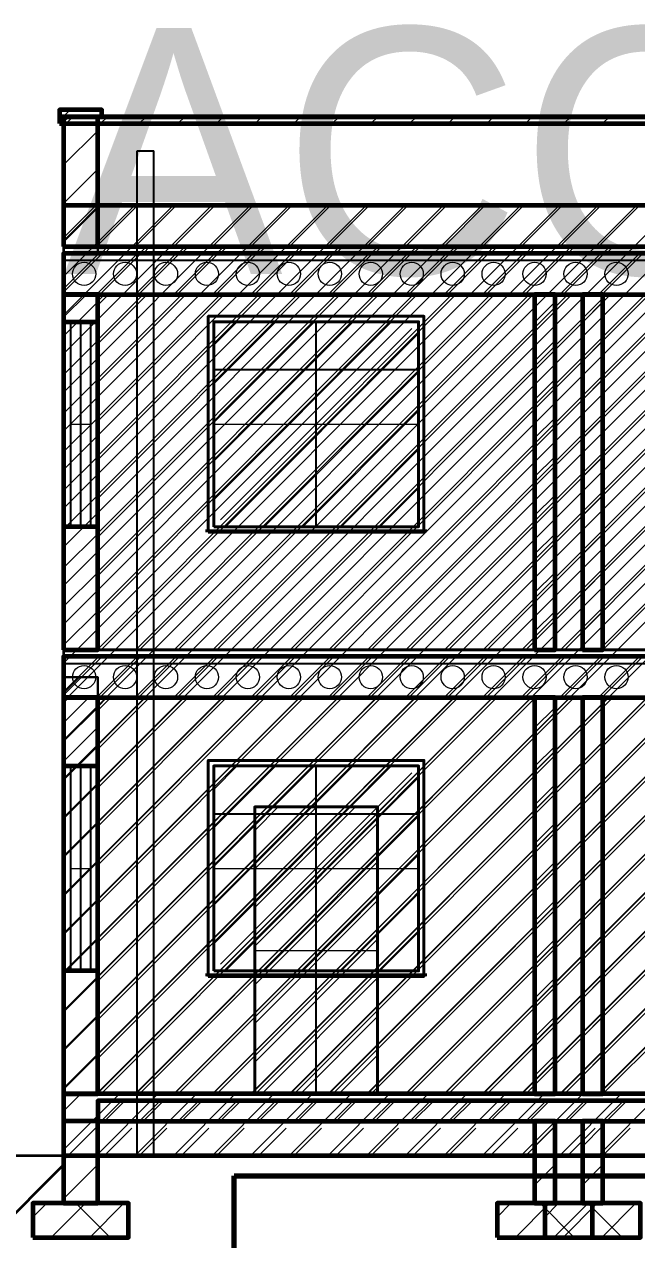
# Model space of a CAD drawing. Header units: metres. Extents: x -8 to 108, y -29 to 108.
# Drawn here: x -0.29 to 4.2, y -1.07 to 7.83 of the extents above; entities that cross this region are included whole.
import ezdxf

# ---------------------------------------------------------------- set-up
doc = ezdxf.new("R2010")
doc.units = ezdxf.units.M
for name, color, linetype, lineweight in [('carpinteria', 7, 'CONTINUOUS', 25), ('fondo', 7, 'CONTINUOUS', 5), ('hatch', 7, 'CONTINUOUS', 9), ('hatch-2', 7, 'CONTINUOUS', 9), ('hormigon', 7, 'CONTINUOUS', 30), ('marco', 7, 'CONTINUOUS', 70), ('marco-fino', 7, 'CONTINUOUS', 25), ('marco-medio', 7, 'CONTINUOUS', 40), ('muro-corte', 7, 'CONTINUOUS', 60), ('muro-fill', 7, 'CONTINUOUS', 25), ('muro-visto', 7, 'CONTINUOUS', 35), ('sombra', 7, 'CONTINUOUS', 5), ('tabique-fill', 7, 'CONTINUOUS', 30), ('terreno', 7, 'CONTINUOUS', 35), ('texto', 7, 'CONTINUOUS', 5), ('vidrio', 7, 'CONTINUOUS', 18)]:
    doc.layers.add(name, color=color, linetype=linetype, lineweight=lineweight)

msp = doc.modelspace()

# ---------------------------------------------------------------- linework, layer by layer
at = {"layer": 'carpinteria'}
for p, q in [((0.54, -0.45), (0.54, 6.9)), ((0.54, 6.9), (0.66, 6.9)), ((0.54, -0.45), (0.54, 6.9)), ((0.54, 6.9), (0.66, 6.9)), ((0.66, -0.45), (0.66, 6.9)), ((0.66, -0.45), (0.66, 6.9)), ((0.05, 5.65), (0.2, 5.65)), ((0.125, 4.15), (0.125, 5.65)), ((1.12, 5.65), (2.58, 5.65)), ((1.85, 4.15), (1.85, 5.65)), ((1.85, 4.15), (1.85, 5.65)), ((1.85, 4.15), (1.85, 5.65)), ((1.1, 5.3), (2.6, 5.3)), ((1.1, 5.3), (2.6, 5.3)), ((0.05, 4.15), (0.2, 4.15)), ((1.12, 4.15), (2.58, 4.15)), ((0.05, 2.4), (0.2, 2.4)), ((0.125, 0.9), (0.125, 2.4)), ((1.12, 2.4), (2.58, 2.4)), ((1.85, 0.9), (1.85, 2.4)), ((1.85, 0.9), (1.85, 2.4)), ((1.85, 0.9), (1.85, 2.4)), ((1.1, 2.05), (2.6, 2.05)), ((1.1, 2.05), (2.6, 2.05)), ((1.42, 2.1), (2.28, 2.1)), ((1.42, 2.1), (2.28, 2.1)), ((1.85, 0), (1.85, 2.1)), ((1.85, 0), (1.85, 2.1)), ((0.05, 0.9), (0.2, 0.9)), ((1.12, 0.9), (2.58, 0.9)), ((1.42, 0), (2.28, 0)), ((1.42, 0), (2.28, 0))]:
    msp.add_line(p, q, dxfattribs=at)
for points in [[(0.05, 4.15), (0.2, 4.15), (0.2, 5.65), (0.05, 5.65)], [(1.1, 4.15), (2.6, 4.15), (2.6, 5.65), (1.1, 5.65)], [(1.1, 4.15), (2.6, 4.15), (2.6, 5.65), (1.1, 5.65)], [(0.05, 0.9), (0.2, 0.9), (0.2, 2.4), (0.05, 2.4)], [(1.1, 0.9), (2.6, 0.9), (2.6, 2.4), (1.1, 2.4)], [(1.1, 0.9), (2.6, 0.9), (2.6, 2.4), (1.1, 2.4)]]:
    msp.add_lwpolyline(points, close=True, dxfattribs=at)
at = {"layer": 'fondo'}
for points in [[(1.1, 4.15), (2.6, 4.15), (2.6, 5.65), (1.1, 5.65)], [(1.1, 4.15), (2.6, 4.15), (2.6, 5.65), (1.1, 5.65)], [(1.1, 4.15), (2.6, 4.15), (2.6, 5.65), (1.1, 5.65)], [(1.1, 0.9), (2.6, 0.9), (2.6, 2.4), (1.1, 2.4)], [(1.1, 0.9), (2.6, 0.9), (2.6, 2.4), (1.1, 2.4)], [(1.1, 0.9), (2.6, 0.9), (2.6, 2.4), (1.1, 2.4)], [(1.4, 0), (2.3, 0), (2.3, 2.1), (1.4, 2.1)], [(1.4, 0), (2.3, 0), (2.3, 2.1), (1.4, 2.1)]]:
    msp.add_lwpolyline(points, close=True, dxfattribs=at)
at = {"layer": 'hatch'}
for p, q in [((-0.0116, 7.1), (0.0384, 7.15)), ((-0.0116, 7.1), (0.0384, 7.15)), ((-0.0028, 7.15), (0.0472, 7.2)), ((-0.0028, 7.15), (0.0472, 7.2)), ((0, 7.0814), (0.0686, 7.15)), ((0, 7.0814), (0.0686, 7.15)), ((0.2712, 7.1), (0.3212, 7.15)), ((0.2712, 7.1), (0.3212, 7.15)), ((0.5541, 7.1), (0.6041, 7.15)), ((0.5541, 7.1), (0.6041, 7.15)), ((0.8369, 7.1), (0.8869, 7.15)), ((0.8369, 7.1), (0.8869, 7.15)), ((1.1197, 7.1), (1.1697, 7.15)), ((1.1197, 7.1), (1.1697, 7.15)), ((1.4026, 7.1), (1.4526, 7.15)), ((1.4026, 7.1), (1.4526, 7.15)), ((1.6854, 7.1), (1.7354, 7.15)), ((1.6854, 7.1), (1.7354, 7.15)), ((1.9683, 7.1), (2.0183, 7.15)), ((1.9683, 7.1), (2.0183, 7.15)), ((2.2511, 7.1), (2.3011, 7.15)), ((2.2511, 7.1), (2.3011, 7.15)), ((2.534, 7.1), (2.584, 7.15)), ((2.534, 7.1), (2.584, 7.15)), ((2.8168, 7.1), (2.8668, 7.15)), ((2.8168, 7.1), (2.8668, 7.15)), ((3.0996, 7.1), (3.1496, 7.15)), ((3.0996, 7.1), (3.1496, 7.15)), ((3.3825, 7.1), (3.4325, 7.15)), ((3.3825, 7.1), (3.4325, 7.15)), ((3.6653, 7.1), (3.7153, 7.15)), ((3.6653, 7.1), (3.7153, 7.15)), ((3.9482, 7.1), (3.9982, 7.15)), ((3.9482, 7.1), (3.9982, 7.15)), ((0, 6.7985), (0.25, 7.0485)), ((0, 6.7985), (0.25, 7.0485)), ((0, 6.5157), (0.25, 6.7657)), ((0, 6.5157), (0.25, 6.7657)), ((0, 0.0416), (6.4584, 6.5)), ((0, 0.3245), (6.1755, 6.5)), ((0, 0.6073), (5.8927, 6.5)), ((0, 0.8902), (5.6098, 6.5)), ((0, 1.173), (5.327, 6.5)), ((0, 1.4558), (5.0442, 6.5)), ((0, 1.7387), (4.7613, 6.5)), ((0, 2.0215), (4.4785, 6.5)), ((0, 2.3044), (4.1956, 6.5)), ((0, 2.5872), (3.9128, 6.5)), ((0, 2.8701), (3.6299, 6.5)), ((0, 3.1529), (3.3471, 6.5)), ((0, 3.4357), (3.0643, 6.5)), ((0, 3.7186), (2.7814, 6.5)), ((0, 4.0014), (2.4986, 6.5)), ((0, 4.2843), (2.2157, 6.5)), ((0, 4.5671), (1.9329, 6.5)), ((0, 4.85), (1.65, 6.5)), ((0, 5.1328), (1.3672, 6.5)), ((0, 5.4156), (1.0844, 6.5)), ((0, 5.6985), (0.8015, 6.5)), ((0, 5.9813), (0.5187, 6.5)), ((0, 6.2642), (0.2358, 6.5)), ((0, 6.2416), (0.2584, 6.5)), ((0, 0.0416), (6.4584, 6.5)), ((0, 0.3245), (6.1755, 6.5)), ((0, 0.6073), (5.8927, 6.5)), ((0, 0.8902), (5.6098, 6.5)), ((0, 1.173), (5.327, 6.5)), ((0, 1.4558), (5.0442, 6.5)), ((0, 1.7387), (4.7613, 6.5)), ((0, 2.0215), (4.4785, 6.5)), ((0, 2.3044), (4.1956, 6.5)), ((0, 2.5872), (3.9128, 6.5)), ((0, 2.8701), (3.6299, 6.5)), ((0, 3.1529), (3.3471, 6.5)), ((0, 3.4357), (3.0643, 6.5)), ((0, 3.7186), (2.7814, 6.5)), ((0, 4.0014), (2.4986, 6.5)), ((0, 4.2843), (2.2157, 6.5)), ((0, 4.5671), (1.9329, 6.5)), ((0, 4.85), (1.65, 6.5)), ((0, 5.1328), (1.3672, 6.5)), ((0, 5.4156), (1.0844, 6.5)), ((0, 5.6985), (0.8015, 6.5)), ((0, 5.9813), (0.5187, 6.5)), ((0, 6.2642), (0.2358, 6.5)), ((0, 6.2416), (0.2584, 6.5)), ((0.2412, 0), (6.7412, 6.5)), ((0.2412, 6.2), (0.5412, 6.5)), ((0.2412, 0), (6.7412, 6.5)), ((0.2412, 6.2), (0.5412, 6.5)), ((0.5241, 0), (7.0241, 6.5)), ((0.5241, 6.2), (0.8241, 6.5)), ((0.5241, 0), (7.0241, 6.5)), ((0.5241, 6.2), (0.8241, 6.5)), ((0.8069, 0), (7.3069, 6.5)), ((0.8069, 6.2), (1.1069, 6.5)), ((0.8069, 0), (7.3069, 6.5)), ((0.8069, 6.2), (1.1069, 6.5)), ((1.0897, 0), (7.5897, 6.5)), ((1.0897, 6.2), (1.3897, 6.5)), ((1.0897, 0), (7.5897, 6.5)), ((1.0897, 6.2), (1.3897, 6.5)), ((1.3726, 0), (7.8726, 6.5)), ((1.3726, 6.2), (1.6726, 6.5)), ((1.3726, 0), (7.8726, 6.5)), ((1.3726, 6.2), (1.6726, 6.5)), ((1.6554, 0), (8.1554, 6.5)), ((1.6554, 6.2), (1.9554, 6.5)), ((1.6554, 0), (8.1554, 6.5)), ((1.6554, 6.2), (1.9554, 6.5)), ((1.9383, 0), (8.4383, 6.5)), ((1.9383, 6.2), (2.2383, 6.5)), ((1.9383, 0), (8.4383, 6.5)), ((1.9383, 6.2), (2.2383, 6.5)), ((2.2211, 0), (8.7211, 6.5)), ((2.2211, 6.2), (2.5211, 6.5)), ((2.2211, 0), (8.7211, 6.5)), ((2.2211, 6.2), (2.5211, 6.5)), ((2.504, 0), (9.004, 6.5)), ((2.504, 6.2), (2.804, 6.5)), ((2.504, 0), (9.004, 6.5)), ((2.504, 6.2), (2.804, 6.5)), ((2.7868, 0), (9.2868, 6.5)), ((2.7868, 6.2), (3.0868, 6.5)), ((2.7868, 0), (9.2868, 6.5)), ((2.7868, 6.2), (3.0868, 6.5)), ((3.0696, 0), (9.5696, 6.5)), ((3.0696, 6.2), (3.3696, 6.5)), ((3.0696, 0), (9.5696, 6.5)), ((3.0696, 6.2), (3.3696, 6.5)), ((3.3525, 0), (9.8525, 6.5)), ((3.3525, 6.2), (3.6525, 6.5)), ((3.3525, 0), (9.8525, 6.5)), ((3.3525, 6.2), (3.6525, 6.5)), ((3.6353, 0), (10.1353, 6.5)), ((3.6353, 6.2), (3.9353, 6.5)), ((3.6353, 0), (10.1353, 6.5)), ((3.6353, 6.2), (3.9353, 6.5)), ((3.9182, 0), (10.4182, 6.5)), ((3.9182, 6.2), (4.2182, 6.5)), ((3.9182, 0), (10.4182, 6.5)), ((3.9182, 6.2), (4.2182, 6.5)), ((0, 6.2328), (0.25, 6.4828)), ((0, 6.2328), (0.25, 6.4828)), ((0, 5.8667), (0.2833, 6.15)), ((0, 6.1495), (0.0005, 6.15)), ((0, 5.8916), (0.2584, 6.15)), ((0.2412, 5.85), (0.5412, 6.15)), ((0.2662, 5.85), (0.5662, 6.15)), ((0.2741, 6.15), (0.3241, 6.2)), ((0.299, 6.15), (0.349, 6.2)), ((0.5241, 5.85), (0.8241, 6.15)), ((0.549, 5.85), (0.849, 6.15)), ((0.5569, 6.15), (0.6069, 6.2)), ((0.5819, 6.15), (0.6319, 6.2)), ((0.8069, 5.85), (1.1069, 6.15)), ((0.8319, 5.85), (1.1319, 6.15)), ((0.8397, 6.15), (0.8897, 6.2)), ((0.8647, 6.15), (0.9147, 6.2)), ((1.0897, 5.85), (1.3897, 6.15)), ((1.1147, 5.85), (1.4147, 6.15)), ((1.1226, 6.15), (1.1726, 6.2)), ((1.1476, 6.15), (1.1976, 6.2)), ((1.3726, 5.85), (1.6726, 6.15)), ((1.3976, 5.85), (1.6976, 6.15)), ((1.4054, 6.15), (1.4554, 6.2)), ((1.4304, 6.15), (1.4804, 6.2)), ((1.6554, 5.85), (1.9554, 6.15)), ((1.6804, 5.85), (1.9804, 6.15)), ((1.6883, 6.15), (1.7383, 6.2)), ((1.7132, 6.15), (1.7632, 6.2)), ((1.9383, 5.85), (2.2383, 6.15)), ((1.9632, 5.85), (2.2632, 6.15)), ((1.9711, 6.15), (2.0211, 6.2)), ((1.9961, 6.15), (2.0461, 6.2)), ((2.2211, 5.85), (2.5211, 6.15)), ((2.2461, 5.85), (2.5461, 6.15)), ((2.254, 6.15), (2.304, 6.2)), ((2.2789, 6.15), (2.3289, 6.2)), ((2.504, 5.85), (2.804, 6.15)), ((2.5289, 5.85), (2.8289, 6.15)), ((2.5368, 6.15), (2.5868, 6.2)), ((2.5618, 6.15), (2.6118, 6.2)), ((2.7868, 5.85), (3.0868, 6.15)), ((2.8118, 5.85), (3.1118, 6.15)), ((2.8196, 6.15), (2.8696, 6.2)), ((2.8446, 6.15), (2.8946, 6.2)), ((3.0696, 5.85), (3.3696, 6.15)), ((3.0946, 5.85), (3.3946, 6.15)), ((3.1025, 6.15), (3.1525, 6.2)), ((3.1275, 6.15), (3.1775, 6.2)), ((3.3525, 5.85), (3.6525, 6.15)), ((3.3775, 5.85), (3.6775, 6.15)), ((3.3853, 6.15), (3.4353, 6.2)), ((3.4103, 6.15), (3.4603, 6.2)), ((3.6353, 5.85), (3.9353, 6.15)), ((3.6603, 5.85), (3.9603, 6.15)), ((3.6682, 6.15), (3.7182, 6.2)), ((3.6931, 6.15), (3.7431, 6.2)), ((3.9182, 5.85), (4.2182, 6.15)), ((3.9431, 5.85), (4.2431, 6.15)), ((3.951, 6.15), (4.001, 6.2)), ((3.976, 6.15), (4.026, 6.2)), ((0, 5.6828), (0.1672, 5.85)), ((0, 5.8284), (0.0216, 5.85)), ((0, 5.5456), (0.25, 5.7956)), ((0.25, 3.2549), (2.8451, 5.85)), ((0.25, 3.5377), (2.5623, 5.85)), ((0.25, 3.8206), (2.2794, 5.85)), ((0.25, 4.1034), (1.9966, 5.85)), ((0.25, 4.3862), (1.7138, 5.85)), ((0.25, 4.6691), (1.4309, 5.85)), ((0.25, 4.9519), (1.1481, 5.85)), ((0.25, 5.2348), (0.8652, 5.85)), ((0.25, 5.5176), (0.5824, 5.85)), ((0.25, 5.8005), (0.2995, 5.85)), ((0.25, 3.5088), (2.5912, 5.85)), ((0.25, 3.7916), (2.3084, 5.85)), ((0.25, 4.0745), (2.0255, 5.85)), ((0.25, 4.3573), (1.7427, 5.85)), ((0.25, 4.6402), (1.4598, 5.85)), ((0.25, 4.923), (1.177, 5.85)), ((0.25, 5.2058), (0.8942, 5.85)), ((0.25, 5.4887), (0.6113, 5.85)), ((0.25, 5.7715), (0.3285, 5.85)), ((0.2741, 3.25), (2.8741, 5.85)), ((0.528, 3.25), (3.128, 5.85)), ((0.5569, 3.25), (3.1569, 5.85)), ((0.8108, 3.25), (3.4108, 5.85)), ((0.8397, 3.25), (3.4397, 5.85)), ((1.0937, 3.25), (3.6937, 5.85)), ((1.1226, 3.25), (3.7226, 5.85)), ((1.3765, 3.25), (3.9765, 5.85)), ((1.4054, 3.25), (4.0054, 5.85)), ((1.6593, 3.25), (4.2593, 5.85)), ((1.6883, 3.25), (4.2883, 5.85)), ((1.9422, 3.25), (4.5422, 5.85)), ((1.9711, 3.25), (4.5711, 5.85)), ((2.225, 3.25), (4.825, 5.85)), ((2.254, 3.25), (4.854, 5.85)), ((2.5079, 3.25), (5.1079, 5.85)), ((2.5368, 3.25), (5.1368, 5.85)), ((2.7907, 3.25), (5.3907, 5.85)), ((2.8196, 3.25), (5.4196, 5.85)), ((3.0735, 3.25), (5.6735, 5.85)), ((3.1025, 3.25), (5.7025, 5.85)), ((3.3564, 3.25), (5.9564, 5.85)), ((3.3853, 3.25), (5.9853, 5.85)), ((3.45, 5.6456), (3.6, 5.7956)), ((3.6392, 3.25), (6.2392, 5.85)), ((3.6682, 3.25), (6.2682, 5.85)), ((3.8, 5.6456), (3.95, 5.7956)), ((3.9221, 3.25), (6.5221, 5.85)), ((3.951, 3.25), (6.551, 5.85)), ((1.1, 4.3471), (2.4029, 5.65)), ((1.1, 4.6299), (2.1201, 5.65)), ((1.1, 4.9127), (1.8373, 5.65)), ((1.1, 5.1956), (1.5544, 5.65)), ((1.1, 5.4784), (1.2716, 5.65)), ((1.1, 4.3471), (2.4029, 5.65)), ((1.1, 4.6299), (2.1201, 5.65)), ((1.1, 4.9127), (1.8373, 5.65)), ((1.1, 5.1956), (1.5544, 5.65)), ((1.1, 5.4784), (1.2716, 5.65)), ((1.1, 4.3471), (2.4029, 5.65)), ((1.1, 4.6299), (2.1201, 5.65)), ((1.1, 4.9127), (1.8373, 5.65)), ((1.1, 5.1956), (1.5544, 5.65)), ((1.1, 5.4784), (1.2716, 5.65)), ((1.1858, 4.15), (2.6, 5.5642)), ((1.1858, 4.15), (2.6, 5.5642)), ((1.1858, 4.15), (2.6, 5.5642)), ((0, 5.2627), (0.25, 5.5127)), ((3.45, 5.3627), (3.6, 5.5127)), ((3.8, 5.3627), (3.95, 5.5127)), ((1.4686, 4.15), (2.6, 5.2814)), ((1.4686, 4.15), (2.6, 5.2814)), ((1.4686, 4.15), (2.6, 5.2814)), ((0, 4.9799), (0.25, 5.2299)), ((3.45, 5.0799), (3.6, 5.2299)), ((3.8, 5.0799), (3.95, 5.2299)), ((1.7515, 4.15), (2.6, 4.9985)), ((1.7515, 4.15), (2.6, 4.9985)), ((1.7515, 4.15), (2.6, 4.9985)), ((0, 4.6971), (0.25, 4.9471)), ((3.45, 4.7971), (3.6, 4.9471)), ((3.8, 4.7971), (3.95, 4.9471)), ((2.0343, 4.15), (2.6, 4.7157)), ((2.0343, 4.15), (2.6, 4.7157)), ((2.0343, 4.15), (2.6, 4.7157)), ((0, 4.4142), (0.25, 4.6642)), ((3.45, 4.5142), (3.6, 4.6642)), ((3.8, 4.5142), (3.95, 4.6642)), ((0, 4.1314), (0.25, 4.3814)), ((2.3172, 4.15), (2.6, 4.4328)), ((2.3172, 4.15), (2.6, 4.4328)), ((2.3172, 4.15), (2.6, 4.4328)), ((3.45, 4.2314), (3.6, 4.3814)), ((3.8, 4.2314), (3.95, 4.3814)), ((0, 4.1314), (0.0186, 4.15)), ((0, 3.8485), (0.25, 4.0985)), ((0, 3.8485), (0.25, 4.0985)), ((3.45, 3.9485), (3.6, 4.0985)), ((3.8, 3.9485), (3.95, 4.0985)), ((0, 3.5657), (0.25, 3.8157)), ((0, 3.5657), (0.25, 3.8157)), ((3.45, 3.6657), (3.6, 3.8157)), ((3.8, 3.6657), (3.95, 3.8157)), ((0, 3.2828), (0.25, 3.5328)), ((0, 3.2828), (0.25, 3.5328)), ((3.45, 3.3828), (3.6, 3.5328)), ((3.8, 3.3828), (3.95, 3.5328)), ((0, 2.9167), (0.2833, 3.2)), ((0, 3.1995), (0.0005, 3.2)), ((0, 2.9416), (0.2584, 3.2)), ((0.2412, 2.9), (0.5412, 3.2)), ((0.2662, 2.9), (0.5662, 3.2)), ((0.5241, 2.9), (0.8241, 3.2)), ((0.549, 2.9), (0.849, 3.2)), ((0.8069, 2.9), (1.1069, 3.2)), ((0.8319, 2.9), (1.1319, 3.2)), ((1.0897, 2.9), (1.3897, 3.2)), ((1.1147, 2.9), (1.4147, 3.2)), ((1.3726, 2.9), (1.6726, 3.2)), ((1.3976, 2.9), (1.6976, 3.2)), ((1.6554, 2.9), (1.9554, 3.2)), ((1.6804, 2.9), (1.9804, 3.2)), ((1.9383, 2.9), (2.2383, 3.2)), ((1.9632, 2.9), (2.2632, 3.2)), ((2.2211, 2.9), (2.5211, 3.2)), ((2.2461, 2.9), (2.5461, 3.2)), ((2.504, 2.9), (2.804, 3.2)), ((2.5289, 2.9), (2.8289, 3.2)), ((2.7868, 2.9), (3.0868, 3.2)), ((2.8118, 2.9), (3.1118, 3.2)), ((3.0696, 2.9), (3.3696, 3.2)), ((3.0946, 2.9), (3.3946, 3.2)), ((3.3525, 2.9), (3.6525, 3.2)), ((3.3775, 2.9), (3.6775, 3.2)), ((3.6353, 2.9), (3.9353, 3.2)), ((3.6603, 2.9), (3.9603, 3.2)), ((3.9182, 2.9), (4.2182, 3.2)), ((3.9431, 2.9), (4.2431, 3.2)), ((0, 2.9328), (0.1172, 3.05)), ((0, 2.8613), (0.0387, 2.9)), ((0, 2.7157), (0.1843, 2.9)), ((0, 2.8613), (0.0387, 2.9)), ((0.25, 0.0049), (3.1451, 2.9)), ((0.25, 0.2877), (2.8623, 2.9)), ((0.25, 0.5706), (2.5794, 2.9)), ((0.25, 0.8534), (2.2966, 2.9)), ((0.25, 1.1362), (2.0138, 2.9)), ((0.25, 1.4191), (1.7309, 2.9)), ((0.25, 1.7019), (1.4481, 2.9)), ((0.25, 1.9848), (1.1652, 2.9)), ((0.25, 2.2676), (0.8824, 2.9)), ((0.25, 2.5505), (0.5995, 2.9)), ((0.25, 2.8333), (0.3167, 2.9)), ((0.25, 0.2588), (2.8912, 2.9)), ((0.25, 0.5416), (2.6084, 2.9)), ((0.25, 0.8245), (2.3255, 2.9)), ((0.25, 1.1073), (2.0427, 2.9)), ((0.25, 1.3902), (1.7598, 2.9)), ((0.25, 1.673), (1.477, 2.9)), ((0.25, 1.9558), (1.1942, 2.9)), ((0.25, 2.2387), (0.9113, 2.9)), ((0.25, 2.5215), (0.6285, 2.9)), ((0.25, 2.8044), (0.3456, 2.9)), ((0.2741, 0), (3.1741, 2.9)), ((0.528, 0), (3.428, 2.9)), ((0.5569, 0), (3.4569, 2.9)), ((0.8108, 0), (3.7108, 2.9)), ((0.8397, 0), (3.7397, 2.9)), ((1.0937, 0), (3.9937, 2.9)), ((1.1226, 0), (4.0226, 2.9)), ((1.3765, 0), (4.2765, 2.9)), ((1.4054, 0), (4.3054, 2.9)), ((1.6593, 0), (4.5593, 2.9)), ((1.6883, 0), (4.5883, 2.9)), ((1.9422, 0), (4.8422, 2.9)), ((1.9711, 0), (4.8711, 2.9)), ((2.225, 0), (5.125, 2.9)), ((2.254, 0), (5.154, 2.9)), ((2.5079, 0), (5.4079, 2.9)), ((2.5368, 0), (5.4368, 2.9)), ((2.7907, 0), (5.6907, 2.9)), ((2.8196, 0), (5.7196, 2.9)), ((3.0735, 0), (5.9735, 2.9)), ((3.1025, 0), (6.0025, 2.9)), ((3.3564, 0), (6.2564, 2.9)), ((3.3853, 0), (6.2853, 2.9)), ((3.6392, 0), (6.5392, 2.9)), ((3.6682, 0), (6.5682, 2.9)), ((3.9221, 0), (6.8221, 2.9)), ((3.951, 0), (6.851, 2.9)), ((0, 2.5784), (0.25, 2.8284)), ((0, 2.5784), (0.25, 2.8284)), ((3.45, 2.6784), (3.6, 2.8284)), ((3.8, 2.6784), (3.95, 2.8284)), ((0, 2.4328), (0.25, 2.6828)), ((0, 2.2956), (0.25, 2.5456)), ((0, 2.2956), (0.25, 2.5456)), ((3.45, 2.3956), (3.6, 2.5456)), ((3.8, 2.3956), (3.95, 2.5456)), ((1.1, 1.0971), (2.4029, 2.4)), ((1.1, 1.3799), (2.1201, 2.4)), ((1.1, 1.6627), (1.8373, 2.4)), ((1.1, 1.9456), (1.5544, 2.4)), ((1.1, 2.2284), (1.2716, 2.4)), ((1.1, 1.0971), (2.4029, 2.4)), ((1.1, 1.3799), (2.1201, 2.4)), ((1.1, 1.6627), (1.8373, 2.4)), ((1.1, 1.9456), (1.5544, 2.4)), ((1.1, 2.2284), (1.2716, 2.4)), ((1.1, 1.0971), (2.4029, 2.4)), ((1.1, 1.3799), (2.1201, 2.4)), ((1.1, 1.6627), (1.8373, 2.4)), ((1.1, 1.9456), (1.5544, 2.4)), ((1.1, 2.2284), (1.2716, 2.4)), ((1.1858, 0.9), (2.6, 2.3142)), ((1.1858, 0.9), (2.6, 2.3142)), ((1.1858, 0.9), (2.6, 2.3142)), ((0, 2.0127), (0.25, 2.2627)), ((0, 2.0127), (0.25, 2.2627)), ((3.45, 2.1127), (3.6, 2.2627)), ((3.8, 2.1127), (3.95, 2.2627)), ((1.4, 1.3627), (2.1373, 2.1)), ((1.4, 1.6456), (1.8544, 2.1)), ((1.4, 1.9284), (1.5716, 2.1)), ((1.4, 1.3627), (2.1373, 2.1)), ((1.4, 1.6456), (1.8544, 2.1)), ((1.4, 1.9284), (1.5716, 2.1)), ((0, 1.7299), (0.25, 1.9799)), ((0, 1.7299), (0.25, 1.9799)), ((1.4, 1.0799), (2.3, 1.9799)), ((1.4, 1.0799), (2.3, 1.9799)), ((1.4686, 0.9), (2.6, 2.0314)), ((1.4686, 0.9), (2.6, 2.0314)), ((1.4686, 0.9), (2.6, 2.0314)), ((3.45, 1.8299), (3.6, 1.9799)), ((3.8, 1.8299), (3.95, 1.9799)), ((0, 1.4471), (0.25, 1.6971)), ((0, 1.4471), (0.25, 1.6971)), ((1.4, 0.7971), (2.3, 1.6971)), ((1.4, 0.7971), (2.3, 1.6971)), ((1.7515, 0.9), (2.6, 1.7485)), ((1.7515, 0.9), (2.6, 1.7485)), ((1.7515, 0.9), (2.6, 1.7485)), ((3.45, 1.5471), (3.6, 1.6971)), ((3.8, 1.5471), (3.95, 1.6971)), ((2.0343, 0.9), (2.6, 1.4657)), ((2.0343, 0.9), (2.6, 1.4657)), ((2.0343, 0.9), (2.6, 1.4657)), ((0, 1.1642), (0.25, 1.4142)), ((0, 1.1642), (0.25, 1.4142)), ((1.4, 0.5142), (2.3, 1.4142)), ((1.4, 0.5142), (2.3, 1.4142)), ((3.45, 1.2642), (3.6, 1.4142)), ((3.8, 1.2642), (3.95, 1.4142)), ((2.3172, 0.9), (2.6, 1.1828)), ((2.3172, 0.9), (2.6, 1.1828)), ((2.3172, 0.9), (2.6, 1.1828)), ((0, 0.8814), (0.25, 1.1314)), ((0, 0.8814), (0.25, 1.1314)), ((1.4, 0.2314), (2.3, 1.1314)), ((1.4, 0.2314), (2.3, 1.1314)), ((3.45, 0.9814), (3.6, 1.1314)), ((3.8, 0.9814), (3.95, 1.1314)), ((0, 0.8814), (0.0186, 0.9)), ((0, 0.5985), (0.25, 0.8485)), ((0, 0.5985), (0.25, 0.8485)), ((0, 0.5985), (0.25, 0.8485)), ((1.4515, 0), (2.3, 0.8485)), ((1.4515, 0), (2.3, 0.8485)), ((3.45, 0.6985), (3.6, 0.8485)), ((3.8, 0.6985), (3.95, 0.8485)), ((0, 0.3157), (0.25, 0.5657)), ((0, 0.3157), (0.25, 0.5657)), ((0, 0.3157), (0.25, 0.5657)), ((1.7343, 0), (2.3, 0.5657)), ((1.7343, 0), (2.3, 0.5657)), ((3.45, 0.4157), (3.6, 0.5657)), ((3.8, 0.4157), (3.95, 0.5657)), ((0, 0.0328), (0.25, 0.2828)), ((0, 0.0328), (0.25, 0.2828)), ((0, 0.0328), (0.25, 0.2828)), ((2.0172, 0), (2.3, 0.2828)), ((2.0172, 0), (2.3, 0.2828)), ((3.45, 0.1328), (3.6, 0.2828)), ((3.8, 0.1328), (3.95, 0.2828)), ((1.6554, -0.45), (2.1054, 0)), ((1.6554, -0.45), (2.1054, 0)), ((3.9182, -0.45), (4.3682, 0)), ((3.9182, -0.45), (4.3682, 0)), ((0, -0.4084), (0.4084, 0)), ((0, -0.1255), (0.1255, 0)), ((0, -0.4084), (0.4084, 0)), ((0, -0.1255), (0.1255, 0)), ((0.2412, -0.45), (0.6912, 0)), ((0.2412, -0.45), (0.6912, 0)), ((0.2741, -0.2), (0.4241, -0.05)), ((0.299, -0.2), (0.449, -0.05)), ((0.5241, -0.45), (0.9741, 0)), ((0.5241, -0.45), (0.9741, 0)), ((0.5569, -0.2), (0.7069, -0.05)), ((0.5819, -0.2), (0.7319, -0.05)), ((0.8069, -0.45), (1.2569, 0)), ((0.8069, -0.45), (1.2569, 0)), ((0.8397, -0.2), (0.9897, -0.05)), ((0.8647, -0.2), (1.0147, -0.05)), ((1.0897, -0.45), (1.5397, 0)), ((1.0897, -0.45), (1.5397, 0)), ((1.1226, -0.2), (1.2726, -0.05)), ((1.1476, -0.2), (1.2976, -0.05)), ((1.3726, -0.45), (1.8226, 0)), ((1.3726, -0.45), (1.8226, 0)), ((1.4054, -0.2), (1.5554, -0.05)), ((1.4304, -0.2), (1.5804, -0.05)), ((1.6883, -0.2), (1.8383, -0.05)), ((1.7132, -0.2), (1.8632, -0.05)), ((1.9383, -0.45), (2.3883, 0)), ((1.9383, -0.45), (2.3883, 0)), ((1.9711, -0.2), (2.1211, -0.05)), ((1.9961, -0.2), (2.1461, -0.05)), ((2.2211, -0.45), (2.6711, 0)), ((2.2211, -0.45), (2.6711, 0)), ((2.254, -0.2), (2.404, -0.05)), ((2.2789, -0.2), (2.4289, -0.05)), ((2.504, -0.45), (2.954, 0)), ((2.504, -0.45), (2.954, 0)), ((2.5368, -0.2), (2.6868, -0.05)), ((2.5618, -0.2), (2.7118, -0.05)), ((2.7868, -0.45), (3.2368, 0)), ((2.7868, -0.45), (3.2368, 0)), ((2.8196, -0.2), (2.9696, -0.05)), ((2.8446, -0.2), (2.9946, -0.05)), ((3.0696, -0.45), (3.5196, 0)), ((3.0696, -0.45), (3.5196, 0)), ((3.1025, -0.2), (3.2525, -0.05)), ((3.1275, -0.2), (3.2775, -0.05)), ((3.3525, -0.45), (3.8025, 0)), ((3.3525, -0.45), (3.8025, 0)), ((3.3853, -0.2), (3.5353, -0.05)), ((3.4103, -0.2), (3.5603, -0.05)), ((3.6353, -0.45), (4.0853, 0)), ((3.6353, -0.45), (4.0853, 0)), ((3.6682, -0.2), (3.8182, -0.05)), ((3.6931, -0.2), (3.8431, -0.05)), ((3.951, -0.2), (4.101, -0.05)), ((3.976, -0.2), (4.126, -0.05)), ((0, -0.2015), (0.0015, -0.2)), ((0, -0.2015), (0.0015, -0.2)), ((0, -0.4843), (0.25, -0.2343)), ((0, -0.4843), (0.25, -0.2343)), ((0.299, -0.45), (0.499, -0.25)), ((0.5569, -0.45), (0.7569, -0.25)), ((0.8647, -0.45), (1.0647, -0.25)), ((1.1226, -0.45), (1.3226, -0.25)), ((1.4304, -0.45), (1.6304, -0.25)), ((1.6883, -0.45), (1.8883, -0.25)), ((1.9961, -0.45), (2.1961, -0.25)), ((2.254, -0.45), (2.454, -0.25)), ((2.5618, -0.45), (2.7618, -0.25)), ((2.8196, -0.45), (3.0196, -0.25)), ((3.1275, -0.45), (3.3275, -0.25)), ((3.3853, -0.45), (3.5853, -0.25)), ((3.45, -0.3843), (3.6, -0.2343)), ((3.6931, -0.45), (3.8931, -0.25)), ((3.8, -0.3843), (3.95, -0.2343)), ((3.951, -0.45), (4.151, -0.25)), ((0, -0.7672), (0.25, -0.5172)), ((0, -0.7672), (0.25, -0.5172)), ((3.45, -0.6672), (3.6, -0.5172)), ((3.8, -0.6672), (3.95, -0.5172)), ((-0.225, -0.9015), (-0.1235, -0.8)), ((-0.225, -0.9015), (-0.1235, -0.8)), ((-0.0907, -1.05), (0.1593, -0.8)), ((-0.0907, -1.05), (0.1593, -0.8)), ((0.0907, -0.8), (0.3407, -1.05)), ((0.0907, -0.8), (0.3407, -1.05)), ((0.1922, -1.05), (0.4422, -0.8)), ((0.1922, -1.05), (0.4422, -0.8)), ((3.175, -0.9015), (3.2765, -0.8)), ((3.3093, -1.05), (3.5593, -0.8)), ((3.4907, -0.8), (3.7407, -1.05)), ((3.525, -0.9015), (3.6265, -0.8)), ((3.5922, -1.05), (3.8422, -0.8)), ((3.6593, -1.05), (3.9093, -0.8)), ((3.8407, -0.8), (4.0907, -1.05)), ((3.9422, -1.05), (4.1922, -0.8))]:
    msp.add_line(p, q, dxfattribs=at)
at = {"layer": 'hatch-2'}
for centre in [(0.15, 6), (0.15, 6), (0.45, 6), (0.45, 6), (0.75, 6), (0.75, 6), (1.05, 6), (1.05, 6), (1.35, 6), (1.35, 6), (1.65, 6), (1.65, 6), (1.95, 6), (1.95, 6), (2.25, 6), (2.25, 6), (2.55, 6), (2.55, 6), (2.85, 6), (2.85, 6), (3.15, 6), (3.15, 6), (3.45, 6), (3.45, 6), (3.75, 6), (3.75, 6), (4.05, 6), (4.05, 6), (0.15, 3.05), (0.15, 3.05), (0.45, 3.05), (0.45, 3.05), (0.75, 3.05), (0.75, 3.05), (1.05, 3.05), (1.05, 3.05), (1.35, 3.05), (1.35, 3.05), (1.65, 3.05), (1.65, 3.05), (1.95, 3.05), (1.95, 3.05), (2.25, 3.05), (2.25, 3.05), (2.55, 3.05), (2.55, 3.05), (2.85, 3.05), (2.85, 3.05), (3.15, 3.05), (3.15, 3.05), (3.45, 3.05), (3.45, 3.05), (3.75, 3.05), (3.75, 3.05), (4.05, 3.05), (4.05, 3.05)]:
    msp.add_circle(centre, 0.085, dxfattribs=at)
at = {"layer": 'hormigon'}
for points in [[(-0.03, 7.15), (0.28, 7.15), (0.28, 7.2), (-0.03, 7.2)], [(-0.03, 7.15), (0.28, 7.15), (0.28, 7.2), (-0.03, 7.2)], [(-0.03, 7.1), (24.03, 7.1), (24.03, 7.15), (-0.03, 7.15)], [(-0.03, 7.1), (24.03, 7.1), (24.03, 7.15), (-0.03, 7.15)], [(0, 6.2), (24, 6.2), (24, 6.5), (0, 6.5)], [(0, 6.2), (24, 6.2), (24, 6.5), (0, 6.5)], [(0, 5.85), (9.6, 5.85), (9.6, 6.15), (0, 6.15)], [(0, 5.85), (24, 5.85), (24, 6.15), (0, 6.15)], [(0.25, 6.15), (9.35, 6.15), (9.35, 6.2), (0.25, 6.2)], [(0.25, 6.15), (23.75, 6.15), (23.75, 6.2), (0.25, 6.2)], [(0, 2.9), (9.6, 2.9), (9.6, 3.2), (0, 3.2)], [(0, 2.9), (24, 2.9), (24, 3.2), (0, 3.2)], [(0, 2.9), (0.25, 2.9), (0.25, 3.05), (0, 3.05)], [(0, -0.45), (24, -0.45), (24, 0), (0, 0)], [(0, -0.45), (24, -0.45), (24, 0), (0, 0)], [(0.25, -0.2), (9.35, -0.2), (9.35, -0.05), (0.25, -0.05)], [(0.25, -0.2), (23.75, -0.2), (23.75, -0.05), (0.25, -0.05)], [(0, -0.8), (0.25, -0.8), (0.25, -0.2), (0, -0.2)], [(0, -0.8), (0.25, -0.8), (0.25, -0.2), (0, -0.2)], [(3.45, -0.8), (3.6, -0.8), (3.6, -0.2), (3.45, -0.2)], [(3.8, -0.8), (3.95, -0.8), (3.95, -0.2), (3.8, -0.2)], [(-0.225, -1.05), (0.475, -1.05), (0.475, -0.8), (-0.225, -0.8)], [(-0.225, -1.05), (0.475, -1.05), (0.475, -0.8), (-0.225, -0.8)], [(3.175, -1.05), (3.875, -1.05), (3.875, -0.8), (3.175, -0.8)], [(3.525, -1.05), (4.225, -1.05), (4.225, -0.8), (3.525, -0.8)]]:
    msp.add_lwpolyline(points, close=True, dxfattribs=at)
at = {"layer": 'marco'}
for p, q in [((1.25, -0.6), (41.45, -0.6)), ((1.25, -29.1), (1.25, -0.6))]:
    msp.add_line(p, q, dxfattribs=at)
at = {"layer": 'marco-fino'}
for p, q in [((0, 6.2), (24, 6.2)), ((0, 6.2), (24, 6.2)), ((0, 6.1), (9.6, 6.1)), ((0, 6.1), (24, 6.1)), ((0, 3.2), (24, 3.2)), ((0, 3.2), (24, 3.2)), ((0, 3.15), (9.6, 3.15)), ((0, 3.15), (24, 3.15))]:
    msp.add_line(p, q, dxfattribs=at)
for points in [[(0.25, 3.25), (16.65, 3.25), (16.65, 5.85), (0.25, 5.85)], [(0.25, 3.25), (23.75, 3.25), (23.75, 5.85), (0.25, 5.85)], [(0.25, 0), (16.65, 0), (16.65, 2.9), (0.25, 2.9)], [(0.25, 0), (23.75, 0), (23.75, 2.9), (0.25, 2.9)]]:
    msp.add_lwpolyline(points, close=True, dxfattribs=at)
at = {"layer": 'marco-medio'}
for p, q in [((1.04, 4.12), (2.66, 4.12)), ((1.04, 4.12), (2.66, 4.12)), ((0.25, 3.25), (9.35, 3.25)), ((0.25, 3.25), (23.75, 3.25)), ((1.04, 0.87), (2.66, 0.87)), ((1.04, 0.87), (2.66, 0.87)), ((0, 0), (24, 0)), ((0, 0), (24, 0)), ((0.25, 0), (9.35, 0)), ((0.25, 0), (23.75, 0))]:
    msp.add_line(p, q, dxfattribs=at)
for points in [[(1.06, 4.11), (2.64, 4.11), (2.64, 5.69), (1.06, 5.69)], [(1.06, 4.11), (2.64, 4.11), (2.64, 5.69), (1.06, 5.69)], [(1.1, 4.15), (2.6, 4.15), (2.6, 5.65), (1.1, 5.65)], [(1.06, 0.86), (2.64, 0.86), (2.64, 2.44), (1.06, 2.44)], [(1.06, 0.86), (2.64, 0.86), (2.64, 2.44), (1.06, 2.44)], [(1.1, 0.9), (2.6, 0.9), (2.6, 2.4), (1.1, 2.4)], [(1.4, 0), (2.3, 0), (2.3, 2.1), (1.4, 2.1)], [(1.4, 0), (2.3, 0), (2.3, 2.1), (1.4, 2.1)]]:
    msp.add_lwpolyline(points, close=True, dxfattribs=at)
at = {"layer": 'muro-corte'}
msp.add_line((0, 7.15), (24, 7.15), dxfattribs=at)
msp.add_line((0, 7.15), (24, 7.15), dxfattribs=at)
for points in [[(-0.03, 7.15), (0.28, 7.15), (0.28, 7.2), (-0.03, 7.2)], [(-0.03, 7.1), (24.03, 7.1), (24.03, 7.15), (-0.03, 7.15)], [(-0.03, 7.1), (24.03, 7.1), (24.03, 7.15), (-0.03, 7.15)], [(0, 6.2), (0.25, 6.2), (0.25, 7.15), (0, 7.15)], [(0, 6.2), (0.25, 6.2), (0.25, 7.15), (0, 7.15)], [(0, 6.2), (24, 6.2), (24, 6.5), (0, 6.5)], [(0, 6.2), (24, 6.2), (24, 6.5), (0, 6.5)], [(0, 5.85), (9.6, 5.85), (9.6, 6.15), (0, 6.15)], [(0, 5.85), (24, 5.85), (24, 6.15), (0, 6.15)], [(0, 5.65), (0.25, 5.65), (0.25, 5.85), (0, 5.85)], [(0, 3.25), (0.25, 3.25), (0.25, 5.85), (0, 5.85)], [(3.45, 3.25), (3.6, 3.25), (3.6, 5.85), (3.45, 5.85)], [(3.8, 3.25), (3.95, 3.25), (3.95, 5.85), (3.8, 5.85)], [(0, 3.25), (0.25, 3.25), (0.25, 4.15), (0, 4.15)], [(0, 2.9), (9.6, 2.9), (9.6, 3.2), (0, 3.2)], [(0, 2.9), (24, 2.9), (24, 3.2), (0, 3.2)], [(0, 0), (0.25, 0), (0.25, 2.9), (0, 2.9)], [(0, 2.4), (0.25, 2.4), (0.25, 2.9), (0, 2.9)], [(0, 0), (0.25, 0), (0.25, 2.9), (0, 2.9)], [(3.45, 0), (3.6, 0), (3.6, 2.9), (3.45, 2.9)], [(3.8, 0), (3.95, 0), (3.95, 2.9), (3.8, 2.9)], [(0, 0), (0.25, 0), (0.25, 0.9), (0, 0.9)], [(0, -0.45), (24, -0.45), (24, 0), (0, 0)], [(0, -0.45), (24, -0.45), (24, 0), (0, 0)], [(0.25, -0.2), (9.35, -0.2), (9.35, -0.05), (0.25, -0.05)], [(0.25, -0.2), (23.75, -0.2), (23.75, -0.05), (0.25, -0.05)], [(0, -0.8), (0.25, -0.8), (0.25, -0.2), (0, -0.2)], [(0, -0.8), (0.25, -0.8), (0.25, -0.2), (0, -0.2)], [(3.45, -0.8), (3.6, -0.8), (3.6, -0.2), (3.45, -0.2)], [(3.8, -0.8), (3.95, -0.8), (3.95, -0.2), (3.8, -0.2)], [(-0.225, -1.05), (0.475, -1.05), (0.475, -0.8), (-0.225, -0.8)], [(-0.225, -1.05), (0.475, -1.05), (0.475, -0.8), (-0.225, -0.8)], [(3.175, -1.05), (3.875, -1.05), (3.875, -0.8), (3.175, -0.8)], [(3.525, -1.05), (4.225, -1.05), (4.225, -0.8), (3.525, -0.8)]]:
    msp.add_lwpolyline(points, close=True, dxfattribs=at)
at = {"layer": 'muro-fill'}
for points in [[(0, 6.2), (0.25, 6.2), (0.25, 7.15), (0, 7.15)], [(0, 6.2), (0.25, 6.2), (0.25, 7.15), (0, 7.15)], [(0, 5.65), (0.25, 5.65), (0.25, 5.85), (0, 5.85)], [(0, 3.25), (0.25, 3.25), (0.25, 5.85), (0, 5.85)], [(0, 3.25), (0.25, 3.25), (0.25, 4.15), (0, 4.15)], [(0, 0), (0.25, 0), (0.25, 2.9), (0, 2.9)], [(0, 2.4), (0.25, 2.4), (0.25, 2.9), (0, 2.9)], [(0, 0), (0.25, 0), (0.25, 2.9), (0, 2.9)], [(0, 0), (0.25, 0), (0.25, 0.9), (0, 0.9)]]:
    msp.add_lwpolyline(points, close=True, dxfattribs=at)
at = {"layer": 'muro-visto'}
msp.add_lwpolyline([(0, 0), (24, 0), (24, 6.5), (0, 6.5)], close=True, dxfattribs=at)
msp.add_lwpolyline([(0, 0), (24, 0), (24, 6.5), (0, 6.5)], close=True, dxfattribs=at)
at = {"layer": 'sombra'}
for points in [[(0, 0), (24, 0), (24, 6.5), (0, 6.5)], [(0, 0), (24, 0), (24, 6.5), (0, 6.5)], [(0.25, 3.25), (16.65, 3.25), (16.65, 5.85), (0.25, 5.85)], [(0.25, 3.25), (23.75, 3.25), (23.75, 5.85), (0.25, 5.85)], [(0.25, 0), (16.65, 0), (16.65, 2.9), (0.25, 2.9)], [(0.25, 0), (23.75, 0), (23.75, 2.9), (0.25, 2.9)]]:
    msp.add_lwpolyline(points, close=True, dxfattribs=at)
at = {"layer": 'tabique-fill'}
for points in [[(3.45, 3.25), (3.6, 3.25), (3.6, 5.85), (3.45, 5.85)], [(3.8, 3.25), (3.95, 3.25), (3.95, 5.85), (3.8, 5.85)], [(3.45, 0), (3.6, 0), (3.6, 2.9), (3.45, 2.9)], [(3.8, 0), (3.95, 0), (3.95, 2.9), (3.8, 2.9)]]:
    msp.add_lwpolyline(points, close=True, dxfattribs=at)
at = {"layer": 'terreno'}
for p, q in [((-1.2, -0.45), (0, -0.45)), ((-1.2, -0.45), (0, -0.45)), ((-1.2, -0.45), (0, -0.45)), ((-1.2, -0.45), (0, -0.45)), ((-1.1314, -1.65), (0, -0.5186)), ((-1.1314, -1.65), (0, -0.5186)), ((-1.1314, -1.65), (0, -0.5186)), ((-1.1314, -1.65), (0, -0.5186))]:
    msp.add_line(p, q, dxfattribs=at)
at = {"layer": 'vidrio'}
for p, q in [((1.15, 4.2), (2.55, 5.6)), ((1.15, 4.2), (2.55, 5.6)), ((0.05, 4.9), (0.2, 4.9)), ((1.1, 4.9), (2.6, 4.9)), ((1.15, 0.95), (2.55, 2.35)), ((1.15, 0.95), (2.55, 2.35)), ((0.05, 1.65), (0.2, 1.65)), ((1.1, 1.65), (2.6, 1.65)), ((1.4, 1.05), (2.3, 1.05)), ((1.4, 1.05), (2.3, 1.05))]:
    msp.add_line(p, q, dxfattribs=at)

# ---------------------------------------------------------------- texts
at = {"layer": 'texto'}
msp.add_text('ACCESO', height=1.8, dxfattribs=at).set_placement((0, 6))

doc.saveas('drawing.dxf')
